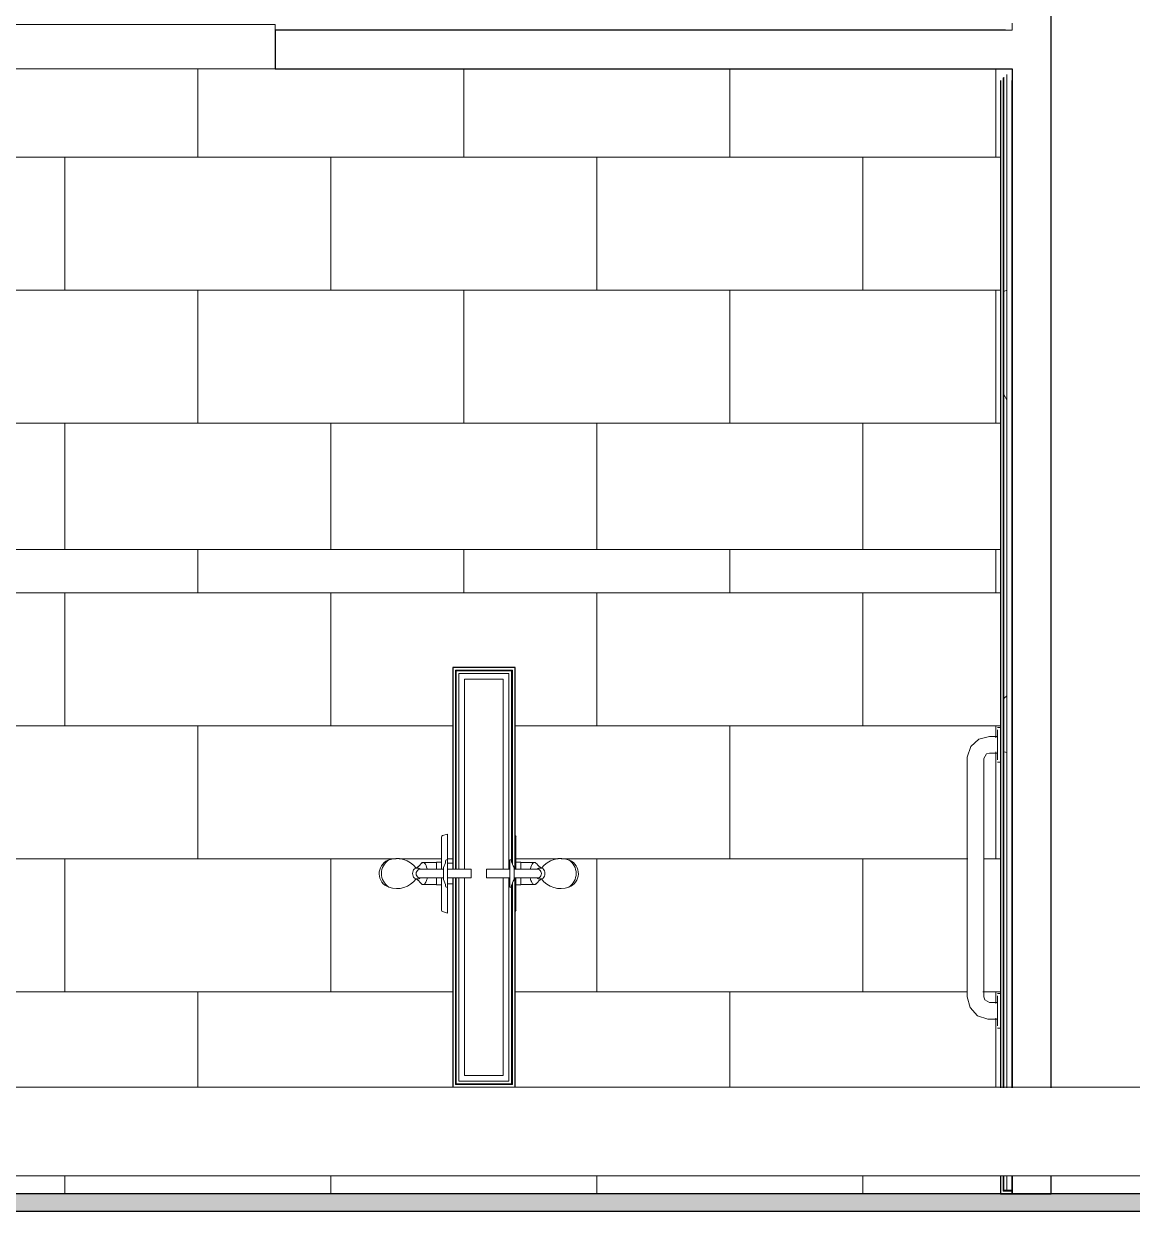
# Model space of a CAD drawing. Header units: inches. Extents: x 1 to 27263, y -26002 to 5769.
# Drawn here: x 25413 to 25513, y -22798.5 to -22691.4 of the extents above; entities that cross this region are included whole.
import ezdxf

# ---------------------------------------------------------------- set-up
doc = ezdxf.new("R2010")
doc.units = ezdxf.units.IN
doc.header["$MEASUREMENT"] = 0
for name, color, linetype, lineweight in [('A-FLOR', 192, 'Continuous', 9), ('A-FLOR-PATT', 8, 'Continuous', 9), ('A-GENM', 13, 'Continuous', 9), ('A-WALL', 113, 'Continuous', 9), ('A-WALL-PATT', 111, 'Continuous', 25), ('I-WALL', 2, 'Continuous', 9), ('P-SANR-FIXT', 6, 'Continuous', 9), ('Q-SPCQ', 91, 'Continuous', 9), ('S-BEAM', 12, 'Continuous', 9)]:
    doc.layers.add(name, color=color, linetype=linetype, lineweight=lineweight)
pattern_1 = [(296.565, (38.4, 23.04), (0.00014, 153.59998), [17.173, -326.287]), (33.69, (46.08, 7.68), (0.0002, 153.6001), [27.691, -526.122]), (33.69, (199.68, 7.68), (0.0002, 153.6001), [27.691, -526.122]), (33.69, (353.28, 7.68), (0.0002, 153.6001), [27.691, -526.122]), (116.565, (69.12, 23.04), (0.00014, 153.59998), [17.173, -326.287]), (213.69, (61.44, 38.4), (0.0002, 153.6001), [27.691, -526.122]), (213.69, (215.04, 38.4), (0.0002, 153.6001), [27.691, -526.122]), (213.69, (368.64, 38.4), (0.0002, 153.6001), [27.691, -526.122]), (26.565, (99.84, 23.04), (0.00014, 153.6), [34.346, -309.114]), (26.565, (253.44, 23.04), (0.00014, 153.6), [34.346, -309.114]), (270, (130.56, 38.4), (153.6, 9e-15), [15.36, -138.24]), (225, (130.56, 23.04), (-1e-14, 153.60056), [21.722, -195.501]), (135, (115.2, 7.68), (1e-14, 153.60056), [21.722, -195.501]), (288.435, (69.12, 69.12), (0.00018, 153.600364), [24.286, -461.44]), (18.435, (76.8, 46.08), (0.0002, 153.60036), [24.286, -461.44]), (18.435, (230.4, 46.08), (0.0002, 153.60036), [24.286, -461.44]), (18.435, (384, 46.08), (0.0002, 153.60036), [24.286, -461.44]), (135, (99.84, 53.76), (1e-14, 153.60056), [21.722, -195.501]), (180, (84.48, 69.12), (-2e-14, -153.6), [15.36, -138.24]), (251.565, (30.72, 107.52), (-0.00018, 153.600364), [24.286, -461.44]), (315, (23.04, 84.48), (-1e-14, 153.60056), [21.722, -195.501]), (71.565, (38.4, 69.12), (-0.00018, 153.600364), [24.286, -461.44]), (135, (46.08, 92.16), (1e-14, 153.60056), [21.722, -195.501]), (225, (92.16, 107.52), (-1e-14, 153.60056), [21.722, -195.501]), (123.69, (76.8, 92.16), (0.00018, 153.6001), [27.691, -526.122]), (123.69, (230.4, 92.16), (0.00018, 153.6001), [27.691, -526.122]), (26.565, (61.44, 115.2), (0.00014, 153.6), [17.173, -326.287]), (26.565, (215.04, 115.2), (0.00014, 153.6), [17.173, -326.287]), (315, (76.8, 122.88), (-1e-14, 153.60056), [21.722, -195.501]), (213.69, (145.92, 145.92), (0.0002, 153.6001), [27.691, -526.122]), (213.69, (299.52, 145.92), (0.0002, 153.6001), [27.691, -526.122]), (213.69, (453.12, 145.92), (0.0002, 153.6001), [27.691, -526.122]), (296.565, (122.88, 130.56), (0.00014, 153.59998), [17.173, -326.287]), (45, (130.56, 115.2), (1e-14, 153.60056), [21.722, -195.501]), (90, (145.92, 130.56), (-153.6, 9e-15), [15.36, -138.24]), (213.69, (76.8, 153.6), (0.0002, 153.6001), [27.691, -526.122]), (213.69, (230.4, 153.6), (0.0002, 153.6001), [27.691, -526.122]), (213.69, (384, 153.6), (0.0002, 153.6001), [27.691, -526.122]), (315, (53.76, 138.24), (-1e-14, 153.60056), [10.861, -206.362]), (26.565, (61.44, 130.56), (0.00014, 153.6), [17.173, -326.287]), (26.565, (215.04, 130.56), (0.00014, 153.6), [17.173, -326.287]), (90, (76.8, 138.24), (-153.6, 9e-15), [15.36, -138.24]), (333.435, (15.36, 145.92), (-0.00014, 153.6), [17.173, -326.287]), (333.435, (168.96, 145.92), (-0.00014, 153.6), [17.173, -326.287]), (243.435, (30.72, 138.24), (-0.00014, 153.59998), [17.173, -326.287]), (161.565, (23.04, 122.88), (-0.0002, 153.60036), [24.286, -461.44]), (161.565, (176.64, 122.88), (-0.0002, 153.60036), [24.286, -461.44]), (161.565, (330.24, 122.88), (-0.0002, 153.60036), [24.286, -461.44]), (45, (0, 130.56), (1e-14, 153.60056), [21.722, -195.501]), (26.565, (7.68, 0), (0.00014, 153.6), [17.173, -326.287]), (26.565, (161.28, 0), (0.00014, 153.6), [17.173, -326.287]), (116.565, (23.04, 7.68), (0.00014, 153.59998), [17.173, -326.287]), (206.565, (15.36, 23.04), (0.00014, 153.6), [17.173, -326.287]), (206.565, (168.96, 23.04), (0.00014, 153.6), [17.173, -326.287]), (296.565, (0, 15.36), (0.00014, 153.59998), [17.173, -326.287]), (14.036, (115.2, 69.12), (0.0002, 153.6), [31.665, -601.644]), (14.036, (268.8, 69.12), (0.0002, 153.6), [31.665, -601.644]), (14.036, (422.4, 69.12), (0.0002, 153.6), [31.665, -601.644]), (14.036, (576, 69.12), (0.0002, 153.6), [31.665, -601.644]), (135, (145.92, 76.8), (1e-14, 153.60056), [21.722, -195.501]), (198.435, (130.56, 92.16), (0.0002, 153.60036), [24.286, -461.44]), (198.435, (284.16, 92.16), (0.0002, 153.60036), [24.286, -461.44]), (198.435, (437.76, 92.16), (0.0002, 153.60036), [24.286, -461.44]), (296.565, (107.52, 84.48), (0.00014, 153.59998), [17.173, -326.287]), (333.435, (7.68, 46.08), (-0.00014, 153.6), [17.173, -326.287]), (333.435, (161.28, 46.08), (-0.00014, 153.6), [17.173, -326.287]), (45, (23.04, 38.4), (1e-14, 153.60056), [10.861, -206.362]), (116.565, (30.72, 46.08), (0.00014, 153.59998), [17.173, -326.287]), (225, (23.04, 61.44), (-1e-14, 153.60056), [21.722, -195.501])]

# ---------------------------------------------------------------- blocks, each defined once
blk = doc.blocks.new('817_Grab_Bars - 8170-001240-25748-Site Plan - Phase 1')
at = {"layer": 'Q-SPCQ', "color": 7}
for p, q in [((25395.89, -22754.8), (25395.61, -22754.8)), ((25395.61, -22756.36), (25395.61, -22755.01)), ((25395.61, -22755.61), (25394.89, -22755.61)), ((25395.61, -22757.71), (25395.61, -22756.36)), ((25392.89, -22757.61), (25392.89, -22779.11)), ((25394.39, -22779.11), (25394.39, -22757.61)), ((25394.89, -22757.11), (25395.61, -22757.11)), ((25395.61, -22757.92), (25395.89, -22757.92)), ((25395.89, -22778.8), (25395.61, -22778.8)), ((25395.61, -22780.36), (25395.61, -22779.01)), ((25395.61, -22779.61), (25394.89, -22779.61)), ((25394.89, -22781.11), (25395.61, -22781.11)), ((25395.61, -22781.71), (25395.61, -22780.36)), ((25395.61, -22781.92), (25395.89, -22781.92))]:
    blk.add_line(p, q, dxfattribs=at)
at = {"layer": 'Q-SPCQ', "color": 7, "flags": 128}
for points in [[(25394.89, -22755.61), (25393.93, -22755.86), (25393.2, -22756.53), (25392.89, -22757.48), (25392.89, -22757.61)], [(25394.39, -22757.61), (25394.62, -22757.19), (25394.89, -22757.11)], [(25392.89, -22779.11), (25393.14, -22780.07), (25393.81, -22780.8), (25394.76, -22781.1), (25394.89, -22781.11)], [(25394.89, -22779.61), (25394.47, -22779.38), (25394.39, -22779.11)]]:
    blk.add_lwpolyline(points, dxfattribs=at)
blk = doc.blocks.new('Shower Tile Threshold - Shower Tile Threshold-209406-Site Plan - Phase 1')
at = {"layer": 'A-GENM', "color": 7}
for p, q in [((-36, -5.8), (-36, -5.5)), ((-36, -6), (-36, -5.8)), ((-36, -6), (12, -6)), ((12, -5.5), (12, -5.8)), ((12, -5.8), (12, -6))]:
    blk.add_line(p, q, dxfattribs=at)
blk = doc.blocks.new('Shower-Unit-Zurn-Z7301-SS-MT-DV2P-HW - Z7301-SS-MT-DV2P-HW-V59-Site Plan - Phase 1')
at = {"layer": 'P-SANR-FIXT', "color": 7}
for p, q in [((0.4, 2.13), (-0.4, 2.13)), ((-0.4, 2.13), (-0.4, 0)), ((0.4, 0), (0.4, 2.13)), ((-0.4, 0), (-1.24, 0)), ((-1.24, 0), (-1.24, -0.1)), ((-0.4, 0), (0.4, 0)), ((1.24, 0), (0.4, 0)), ((1.24, -0.1), (1.24, 0)), ((-3.31, -0.54), (-1.03, -0.54)), ((-1.03, -0.54), (-0.4, -0.54)), ((-1.03, -0.54), (-1.03, -0.99)), ((-1.03, -0.99), (-1, -0.99)), ((-1, -0.99), (-0.4, -0.99)), ((-1, -0.99), (-1, -2.23)), ((-0.55, -0.38), (-0.4, -0.38)), ((-0.4, -0.38), (-0.4, -2.46)), ((-0.4, -0.38), (0.4, -0.38)), ((0.4, -2.46), (0.4, -0.38)), ((0.4, -0.38), (0.55, -0.38)), ((0.4, -0.54), (1.03, -0.54)), ((0.4, -0.99), (1, -0.99)), ((1, -2.23), (1, -0.99)), ((1, -0.99), (1.03, -0.99)), ((1.03, -0.99), (1.03, -0.54)), ((1.03, -0.54), (3.31, -0.54)), ((-0.48, -2.64), (-0.48, -2.84)), ((0.48, -2.84), (0.48, -2.64))]:
    blk.add_line(p, q, dxfattribs=at)
for centre, radius, start, end in [((-3.31, -0.42), 0.125, 210.8, 270), ((-1.14, -0.1), 0.0945, 180, 270), ((-1.14, -1.21), 1.02, 54.522, 90), ((1.14, -1.21), 1.02, 90, 125.478), ((1.14, -0.1), 0.0945, 270, 0), ((3.31, -0.42), 0.125, 270, 329.2), ((0.79, -4.57), 2.15, 126.1534, 200.0175), ((-0.63, -2.12), 0.388, 197.5027, 230.4973), ((-2.26, -4.09), 2.18, 35.18, 50.4973), ((2.26, -4.09), 2.18, 129.5027, 144.8141), ((-0.79, -4.57), 2.15, 337.8261, 53.8466), ((0.63, -2.12), 0.388, 309.5027, 342.4973), ((0, -4.86), 1.31, 200.0175, 336.4181), ((0, -4.51), 1.46, 212.9208, 327.0792)]:
    blk.add_arc(centre, radius, start, end, dxfattribs=at)
for centre, major_axis, ratio, start_param, end_param in [((-0.11, -2.15), (-1.11, 0.08), 0.351489, 2.831356, 4.247568), ((0, -2.84), (-0.476, 0), 0.662364, 0, 3.141593), ((0, -2.46), (-0.4, 0), 0.941821, 0, 3.141593)]:
    blk.add_ellipse(centre, major_axis=major_axis, ratio=ratio, start_param=start_param, end_param=end_param, dxfattribs=at)
blk.add_open_spline([(-0.42, -1.83), (-0.46, -1.84), (-0.57, -1.87), (-0.78, -1.95), (-0.96, -2.08), (-1.02, -2.22), (-0.98, -2.3), (-0.94, -2.34)], degree=3, knots=[0.0572746, 0.0572746, 0.0572746, 0.0572746, 0.1428571, 0.2857143, 0.5714286, 0.7857143, 1, 1, 1, 1], dxfattribs=at)
for points in [[(-0.4, -2.46), (-0.42, -2.48), (-0.44, -2.52), (-0.47, -2.58), (-0.48, -2.62), (-0.48, -2.64)], [(0.48, -2.64), (0.48, -2.62), (0.47, -2.58), (0.44, -2.52), (0.42, -2.48), (0.4, -2.46)]]:
    blk.add_open_spline(points, degree=3, dxfattribs=at)
blk = doc.blocks.new('Shower-Unit-Zurn-Z7301-SS-MT-DV2P-HW - Z7301-SS-MT-DV2P-HW-V60-Site Plan - Phase 1')
at = {"layer": 'P-SANR-FIXT', "color": 7}
for p, q in [((-1, 0.99), (-1, 2.23)), ((-0.48, 2.64), (-0.48, 2.84)), ((-0.4, 0.38), (-0.4, 2.46)), ((0.4, 2.46), (0.4, 0.38)), ((0.48, 2.84), (0.48, 2.64)), ((1, 2.23), (1, 0.99)), ((-3.56, 0), (-3.43, 0.45)), ((-1.24, 0), (-3.56, 0)), ((-3.31, 0.54), (-1.03, 0.54)), ((-1.24, 0), (-1.24, 0.1)), ((-1.03, 0.99), (-1, 0.99)), ((-1.03, 0.54), (-1.03, 0.99)), ((-1.03, 0.54), (-0.4, 0.54)), ((-1, 0.99), (-0.4, 0.99)), ((-0.94, -0.47), (-0.94, 0)), ((-0.55, 0.38), (-0.4, 0.38)), ((-0.4, 0.38), (0.4, 0.38)), ((0.4, 0.99), (1, 0.99)), ((0.4, 0.54), (1.03, 0.54)), ((0.4, 0.38), (0.55, 0.38)), ((0.93, 0), (0.93, -0.47)), ((1, 0.99), (1.03, 0.99)), ((1.03, 0.99), (1.03, 0.54)), ((1.03, 0.54), (3.31, 0.54)), ((1.24, 0.1), (1.24, 0)), ((3.56, 0), (1.24, 0)), ((3.43, 0.45), (3.56, 0)), ((-0.4, 0), (-1.24, 0)), ((-0.4, -2.13), (-0.4, 0)), ((-0.4, 0), (0.4, 0)), ((0.4, 0), (0.4, -2.13)), ((1.24, 0), (0.4, 0)), ((0.4, -2.13), (-0.4, -2.13))]:
    blk.add_line(p, q, dxfattribs=at)
for centre, radius, start, end in [((0, 4.86), 1.31, 23.5819, 159.9825), ((0, 4.51), 1.46, 32.9208, 147.0792), ((-0.79, 4.57), 2.15, 306.1534, 22.1739), ((0.79, 4.57), 2.15, 159.9825, 233.8466), ((-0.63, 2.12), 0.388, 129.5027, 162.4973), ((-2.26, 4.09), 2.18, 309.5027, 324.82), ((2.26, 4.09), 2.18, 215.1859, 230.4973), ((0.63, 2.12), 0.388, 17.5027, 50.4973), ((-3.31, 0.42), 0.125, 90, 164), ((-1.14, 0.1), 0.0945, 90, 180), ((-1.14, 1.21), 1.02, 270, 305.478), ((1.14, 1.21), 1.02, 234.522, 270), ((1.14, 0.1), 0.0945, 0, 90), ((3.31, 0.42), 0.125, 16, 90)]:
    blk.add_arc(centre, radius, start, end, dxfattribs=at)
for centre, major_axis, ratio, start_param, end_param in [((0, 2.84), (0.476, 0), 0.662364, 0, 3.141593), ((0, 2.46), (0.4, 0), 0.941821, 0, 3.141593), ((-0.11, 2.15), (1.11, 0.08), 0.351489, 5.17721, 6.593422)]:
    blk.add_ellipse(centre, major_axis=major_axis, ratio=ratio, start_param=start_param, end_param=end_param, dxfattribs=at)
blk.add_open_spline([(-0.42, 1.83), (-0.46, 1.84), (-0.57, 1.87), (-0.78, 1.95), (-0.96, 2.08), (-1.02, 2.22), (-0.98, 2.3), (-0.94, 2.34)], degree=3, knots=[0.0572746, 0.0572746, 0.0572746, 0.0572746, 0.1428571, 0.2857143, 0.5714286, 0.7857143, 1, 1, 1, 1], dxfattribs=at)
for points in [[(-0.4, 2.46), (-0.42, 2.48), (-0.44, 2.52), (-0.47, 2.58), (-0.48, 2.62), (-0.48, 2.64)], [(0.48, 2.64), (0.48, 2.62), (0.47, 2.58), (0.44, 2.52), (0.42, 2.48), (0.4, 2.46)]]:
    blk.add_open_spline(points, degree=3, dxfattribs=at)
blk = doc.blocks.new('Locker Rooms and Restrooms_rvt-1-Site Plan - Phase 1')
at = {"layer": 'A-FLOR-PATT'}
h = blk.add_hatch(dxfattribs=at)
h.set_pattern_fill('FP_29', color=27, style=0, pattern_type=2)
h.set_pattern_definition([(180, (25404.64, -22727.43), (48, -23.999), [48, 0, 0, 0]), (270, (25380.64, -22715.43), (48, 3e-15), [11.999, -11.999]), (270, (25392.64, -22727.43), (48, 3e-15), [11.999, -11.999]), (270, (25368.64, -22727.43), (48, 3e-15), [11.999, -11.999]), (180, (25404.64, -22739.428), (48, -23.999), [48, 0, 0, 0]), (270, (25356.64, -22715.43), (48, 3e-15), [11.999, -11.999])])
h.paths.add_polyline_path([(25501.08, -22738.8), (25501.08, -22696.49), (25501.39, -22696.49), (25501.39, -22696.24), (25501.64, -22696.18), (25501.64, -22695.93), (25502.14, -22695.93), (25502.14, -22695.43), (25307.77, -22695.43), (25307.77, -22738.8), (25478.27, -22738.8)], flags=0)
h = blk.add_hatch(dxfattribs=at)
h.set_pattern_fill('FP_28', color=27, style=0, pattern_type=2)
h.set_pattern_definition([(0, (25404.64, -22754.728), (-48, 23.999), [48, 0, 0, 0]), (90, (25428.64, -22766.73), (-48, 3e-15), [11.999, -11.999]), (90, (25416.64, -22754.73), (-48, 3e-15), [11.999, -11.999]), (90, (25440.64, -22754.73), (-48, 3e-15), [11.999, -11.999]), (0, (25404.64, -22742.73), (-48, 23.999), [48, 0, 0, 0]), (90, (25452.64, -22766.73), (-48, 3e-15), [11.999, -11.999])])
h.paths.add_polyline_path([(25336.74, -22796.91), (25501.08, -22796.85), (25501.08, -22795.3), (25336.74, -22795.3), (25336.74, -22796.8)], flags=0)
h.paths.add_polyline_path([(25501.33, -22796.91), (25501.39, -22796.66), (25501.33, -22796.66), (25501.33, -22796.86)], flags=0)
h.paths.add_polyline_path([(25499.08, -22780.34), (25499.42, -22780.34), (25499.35, -22780.15), (25499.08, -22780.18)], flags=0)
h.paths.add_polyline_path([(25498.89, -22756.65), (25498.89, -22756.99), (25499.06, -22756.97), (25499.04, -22756.65), (25498.91, -22756.65)], flags=0)
h.paths.add_polyline_path([(25344.45, -22749.42), (25344.53, -22749.73), (25344.52, -22749.67)], flags=0)
h.paths.add_polyline_path([(25393.89, -22780.3), (25394.23, -22780.3), (25394.16, -22780.12), (25393.89, -22780.15)], flags=0)
h.paths.add_polyline_path([(25393.7, -22756.61), (25393.7, -22756.95), (25393.87, -22756.94), (25393.85, -22756.61), (25393.73, -22756.61)], flags=0)
h.paths.add_polyline_path([(25396.14, -22749.42), (25396.2, -22749.73), (25396.2, -22749.67)], flags=0)
h.paths.add_polyline_path([(25409.89, -22756.46), (25409.55, -22756.46), (25409.62, -22756.64), (25409.89, -22756.61)], flags=0)
h.paths.add_polyline_path([(25410.08, -22780.14), (25410.08, -22779.8), (25409.91, -22779.82), (25409.93, -22780.15), (25410.05, -22780.14)], flags=0)
h.paths.add_polyline_path([(25451.92, -22749.42), (25452, -22749.73), (25451.98, -22749.67)], flags=0)
h.paths.add_polyline_path([(25478.27, -22787.3), (25501.08, -22787.3), (25501.08, -22781.75), (25500.8, -22781.75), (25500.8, -22781.05), (25500.08, -22781.05), (25500.08, -22780.77), (25499.48, -22780.81), (25499.31, -22780.68), (25499.01, -22780.27), (25498.61, -22779.86), (25498.45, -22779.96), (25498.3, -22779.83), (25498.36, -22779.49), (25498.18, -22779.15), (25498.08, -22779.15), (25498.18, -22757.65), (25498.45, -22757.65), (25498.38, -22757.22), (25498.54, -22756.88), (25498.91, -22756.62), (25499.36, -22756.17), (25499.22, -22756.06), (25499.48, -22755.89), (25499.74, -22755.93), (25500.8, -22755.75), (25500.8, -22755.04), (25501.08, -22755.04), (25501.08, -22738.8), (25307.77, -22738.8), (25307.77, -22767.09), (25308.2, -22766.99), (25308.2, -22764.46), (25308.74, -22764.71), (25308.83, -22760.4), (25308.58, -22760.4), (25308.58, -22760.77), (25308.2, -22760.77), (25308.2, -22759.27), (25308.58, -22759.27), (25308.58, -22759.65), (25309.7, -22759.59), (25309.7, -22759.29), (25309.57, -22758.52), (25309.7, -22758.52), (25309.79, -22755.37), (25310.95, -22755.37), (25310.95, -22759.75), (25311.39, -22759.77), (25311.44, -22759.74), (25311.44, -22759.65), (25311.71, -22759.58), (25311.82, -22759.53), (25313.05, -22759.41), (25314.96, -22759.54), (25315.79, -22759.16), (25316.25, -22759.09), (25316.96, -22758.7), (25317.73, -22758.64), (25318.52, -22759.08), (25318.77, -22759.69), (25318.77, -22760.35), (25318.52, -22760.97), (25318.4, -22761.11), (25317.73, -22761.4), (25316.96, -22761.34), (25314.41, -22760.39), (25313.05, -22760.63), (25311.82, -22760.52), (25311.39, -22760.39), (25310.95, -22760.39), (25311.04, -22767.55), (25311.89, -22766.77), (25313.59, -22766.82), (25314.08, -22767.2), (25314.34, -22767.75), (25314.21, -22768.66), (25313.79, -22769.11), (25313.13, -22769.34), (25312.66, -22769.36), (25311.7, -22769.21), (25311.7, -22769.07), (25311.15, -22768.62), (25310.95, -22768.56), (25310.87, -22781.62), (25309.7, -22781.62), (25309.7, -22769.02), (25309.53, -22769.02), (25309.33, -22769.19), (25309.33, -22772.52), (25308.58, -22772.52), (25308.58, -22772.77), (25308.2, -22772.77), (25308.2, -22768.96), (25307.77, -22769.05), (25307.77, -22786.55), (25336.74, -22786.55), (25336.74, -22787.3), (25344.2, -22787.3), (25344.2, -22780.03), (25344.03, -22780.03), (25344.03, -22779.04), (25342.79, -22779.04), (25342.79, -22785.12), (25342.54, -22785.37), (25327.5, -22785.37), (25327.5, -22785.49), (25324.9, -22785.49), (25324.9, -22785.37), (25322.69, -22785.34), (25322.09, -22784.87), (25321.95, -22784.37), (25321.9, -22783.99), (25312.08, -22783.91), (25312.08, -22782.74), (25321.95, -22782.74), (25321.95, -22773.01), (25322.24, -22772.31), (25322.69, -22772.05), (25322.95, -22772.01), (25328.1, -22771.93), (25328.38, -22771.58), (25328.4, -22771.42), (25328.43, -22753.11), (25328.69, -22752.66), (25329.39, -22752.37), (25342.54, -22752.37), (25342.79, -22752.62), (25342.79, -22758.58), (25344.03, -22758.58), (25344.03, -22757.59), (25344.2, -22757.59), (25344.2, -22749.42), (25349.83, -22749.42), (25349.83, -22764.46), (25350.37, -22764.71), (25350.37, -22766.99), (25352.29, -22767.2), (25352.66, -22767.55), (25353.37, -22766.92), (25354.28, -22766.67), (25355.21, -22766.82), (25355.7, -22767.2), (25355.97, -22767.75), (25355.83, -22768.66), (25355.41, -22769.11), (25354.76, -22769.34), (25354.28, -22769.36), (25353.81, -22769.28), (25353.14, -22768.96), (25352.78, -22768.62), (25352.65, -22768.5), (25352.06, -22769.02), (25350.37, -22769.05), (25350.37, -22771.34), (25349.83, -22771.58), (25349.83, -22787.3), (25395.89, -22787.3), (25395.89, -22781.71), (25395.61, -22781.71), (25395.61, -22781.01), (25394.89, -22781.01), (25394.89, -22780.73), (25394.29, -22780.77), (25394.13, -22780.65), (25393.82, -22780.23), (25393.42, -22779.82), (25393.26, -22779.93), (25393.11, -22779.79), (25393.17, -22779.45), (25392.99, -22779.11), (25392.89, -22779.11), (25392.99, -22757.61), (25393.27, -22757.61), (25393.2, -22757.18), (25393.35, -22756.84), (25393.73, -22756.58), (25394.17, -22756.14), (25394.03, -22756.03), (25394.29, -22755.86), (25394.55, -22755.89), (25395.61, -22755.71), (25395.61, -22755.01), (25395.89, -22755.01), (25395.89, -22749.42), (25400.45, -22749.42), (25400.45, -22779.05), (25403.33, -22779.05), (25403.33, -22749.42), (25407.89, -22749.42), (25407.89, -22755.04), (25408.17, -22755.04), (25408.17, -22755.75), (25408.89, -22755.75), (25408.89, -22756.02), (25409.49, -22755.98), (25409.66, -22756.11), (25409.96, -22756.52), (25410.36, -22756.93), (25410.52, -22756.82), (25410.67, -22756.96), (25410.61, -22757.31), (25410.79, -22757.65), (25410.89, -22757.65), (25410.79, -22779.15), (25410.52, -22779.15), (25410.58, -22779.58), (25410.43, -22779.91), (25410.05, -22780.17), (25409.61, -22780.62), (25409.75, -22780.73), (25409.49, -22780.9), (25409.23, -22780.87), (25408.17, -22781.05), (25408.17, -22781.75), (25407.89, -22781.75), (25407.89, -22787.3), (25451.67, -22787.3), (25451.67, -22768.96), (25451.2, -22769.05), (25451.2, -22771.58), (25450.66, -22771.34), (25450.66, -22769.05), (25448.74, -22768.84), (25448.37, -22768.5), (25447.66, -22769.1), (25447.22, -22769.28), (25446.75, -22769.36), (25446.27, -22769.34), (25445.55, -22769.05), (25445.2, -22768.66), (25445.08, -22768.37), (25445.16, -22767.46), (25445.62, -22766.94), (25445.89, -22766.8), (25446.75, -22766.67), (25447.66, -22766.92), (25448.52, -22767.42), (25448.97, -22767.03), (25450.66, -22766.99), (25450.66, -22764.71), (25451.2, -22764.46), (25451.2, -22767.09), (25451.67, -22767.09), (25451.67, -22749.42), (25457.3, -22749.42), (25457.37, -22766.99), (25459.29, -22767.2), (25459.66, -22767.55), (25460.37, -22766.92), (25461.28, -22766.67), (25462.21, -22766.82), (25462.7, -22767.2), (25462.97, -22767.75), (25462.83, -22768.66), (25462.41, -22769.11), (25461.76, -22769.34), (25461.28, -22769.36), (25460.81, -22769.28), (25460.24, -22769.02), (25459.78, -22768.62), (25459.65, -22768.5), (25459.06, -22769.02), (25457.37, -22769.05), (25457.3, -22787.3)], flags=0)
h.paths.add_polyline_path([(25344.45, -22787.3), (25344.52, -22787.05), (25344.45, -22787.07)], flags=0)
h.paths.add_polyline_path([(25407.64, -22787.3), (25407.58, -22786.99), (25407.58, -22787.05)], flags=0)
h.paths.add_polyline_path([(25457.05, -22787.3), (25456.98, -22786.99), (25456.98, -22787.05)], flags=0)
h.paths.add_polyline_path([(25396.14, -22787.3), (25396.2, -22787.05), (25396.14, -22787.07)], flags=0)
h.paths.add_polyline_path([(25451.92, -22787.3), (25451.98, -22787.05), (25451.92, -22787.07)], flags=0)
h.paths.add_polyline_path([(25349.58, -22787.3), (25349.52, -22786.99), (25349.52, -22787.05)], flags=0)
h.paths.add_polyline_path([(25403.33, -22786.87), (25403.33, -22779.49), (25402.73, -22779.49), (25402.24, -22779.69), (25402.03, -22780.18), (25402.14, -22786.42), (25402.24, -22786.67), (25402.73, -22786.87)], flags=0)
h.paths.add_polyline_path([(25401.05, -22786.87), (25401.54, -22786.67), (25401.75, -22786.18), (25401.64, -22779.93), (25401.54, -22779.69), (25401.05, -22779.49), (25400.45, -22779.54), (25400.45, -22786.87)], flags=0)
h.paths.add_polyline_path([(25311.04, -22785.49), (25309.9, -22785.49), (25309.9, -22785.24), (25310.6, -22785.24), (25310.66, -22784.24), (25311.81, -22784.24), (25311.81, -22785.24), (25312.5, -22785.24), (25312.5, -22785.49), (25311.07, -22785.49)], flags=0)
h.paths.add_polyline_path([(25311.29, -22783.81), (25311.17, -22783.61), (25311.41, -22783.35), (25311.59, -22783.37), (25311.58, -22783.49), (25311.34, -22783.72), (25311.3, -22783.81)], flags=0)
h.paths.add_polyline_path([(25308.45, -22783.79), (25308.2, -22783.68), (25308.2, -22781.19), (25308.45, -22781.19), (25308.45, -22781.89), (25309.45, -22781.95), (25309.45, -22783.09), (25308.45, -22783.2), (25308.45, -22783.78)], flags=0)
h.paths.add_polyline_path([(25310, -22782.57), (25309.97, -22782.35), (25310.2, -22782.12), (25310.33, -22782.1), (25310.41, -22782.16), (25310.08, -22782.52), (25310.02, -22782.56)], flags=0)
h.paths.add_polyline_path([(25499.76, -22780.31), (25500.08, -22780.1), (25500.08, -22779.75), (25500.8, -22779.75), (25500.8, -22779.04), (25501.08, -22779.04), (25501.08, -22757.75), (25500.8, -22757.65), (25500.8, -22757.05), (25500.08, -22757.05), (25500.08, -22756.59), (25499.72, -22756.59), (25499.55, -22756.75), (25499.23, -22757.01), (25499.02, -22757.29), (25498.91, -22757.33), (25499.13, -22757.65), (25499.58, -22757.75), (25499.48, -22779.15), (25499.02, -22779.15), (25499.02, -22779.51), (25499.13, -22779.54), (25499.44, -22779.99), (25499.72, -22780.2), (25499.75, -22780.29)], flags=0)
h.paths.add_polyline_path([(25409.21, -22780.31), (25409.42, -22780.04), (25409.74, -22779.78), (25409.95, -22779.51), (25410.05, -22779.47), (25409.84, -22779.15), (25409.39, -22779.04), (25409.49, -22757.65), (25409.95, -22757.65), (25409.95, -22757.29), (25409.84, -22757.25), (25409.52, -22756.8), (25409.25, -22756.59), (25409.21, -22756.48), (25408.89, -22756.69), (25408.89, -22757.05), (25408.17, -22757.05), (25408.17, -22757.75), (25407.89, -22757.75), (25407.89, -22779.04), (25408.17, -22779.15), (25408.17, -22779.75), (25408.89, -22779.75), (25408.89, -22780.2), (25409.19, -22780.3)], flags=0)
h.paths.add_polyline_path([(25394.57, -22780.27), (25394.89, -22780.06), (25394.89, -22779.71), (25395.61, -22779.71), (25395.61, -22779.01), (25395.89, -22779.01), (25395.89, -22757.71), (25395.61, -22757.61), (25395.61, -22757.01), (25394.89, -22757.01), (25394.89, -22756.55), (25394.53, -22756.55), (25394.36, -22756.71), (25394.04, -22756.98), (25393.83, -22757.25), (25393.73, -22757.29), (25393.94, -22757.61), (25394.39, -22757.71), (25394.29, -22779.11), (25393.83, -22779.11), (25393.83, -22779.47), (25393.94, -22779.51), (25394.26, -22779.96), (25394.53, -22780.17), (25394.56, -22780.25)], flags=0)
h.paths.add_polyline_path([(25344.03, -22778.04), (25344.03, -22777.04), (25344.2, -22777.04), (25344.11, -22760.57), (25344.02, -22760.57), (25344.02, -22759.58), (25342.79, -22759.58), (25342.79, -22764.56), (25343.6, -22765.23), (25344.05, -22766.18), (25344.2, -22767.58), (25344.11, -22771.06), (25343.87, -22772.08), (25343.23, -22772.91), (25342.79, -22773.2), (25342.79, -22778.04)], flags=0)
h.paths.add_polyline_path([(25308.83, -22771.52), (25308.74, -22771.34), (25308.58, -22771.52), (25308.74, -22771.52)], flags=0)
h.paths.add_polyline_path([(25309.53, -22767.03), (25309.7, -22767.03), (25309.7, -22760.4), (25309.33, -22760.51), (25309.33, -22766.85)], flags=0)
h.paths.add_polyline_path([(25310.13, -22753.49), (25310.07, -22753.73), (25309.98, -22753.63), (25310.12, -22753.5)], flags=0)
h.paths.add_polyline_path([(25309.97, -22753.49), (25309.61, -22753.31), (25309.7, -22753.49), (25309.89, -22753.49)], flags=0)
h.paths.add_polyline_path([(25308.2, -22755.79), (25308.2, -22752.14), (25308.48, -22752.14), (25308.48, -22752.84), (25309.2, -22752.94), (25309.2, -22753.12), (25309.67, -22752.96), (25309.85, -22752.95), (25310.19, -22753.09), (25310.19, -22753.22), (25310.13, -22753.36), (25310.12, -22753.49), (25309.97, -22753.49), (25309.79, -22753.72), (25309.45, -22753.77), (25309.45, -22753.89), (25309.45, -22755.09), (25308.45, -22755.09), (25308.45, -22755.79)], flags=0)
h.paths.add_polyline_path([(25310.24, -22754.94), (25309.97, -22754.63), (25309.89, -22754.56), (25310.08, -22754.46), (25310.34, -22754.7), (25310.33, -22754.88)], flags=0)
h.paths.add_polyline_path([(25309.56, -22754.05), (25309.79, -22753.92), (25309.79, -22754.03), (25309.58, -22754.05)], flags=0)
h.paths.add_polyline_path([(25310.49, -22753.49), (25310.41, -22753.4), (25310.51, -22753.32), (25310.58, -22753.49)], flags=0)
h.paths.add_polyline_path([(25309.53, -22753.07), (25309.45, -22752.95), (25309.55, -22753.04)], flags=0)
h.paths.add_polyline_path([(25456.97, -22749.73), (25457.05, -22749.65), (25456.98, -22749.67), (25456.73, -22749.73)], flags=0)
h.paths.add_polyline_path([(25407.33, -22749.73), (25407.64, -22749.65), (25407.58, -22749.67)], flags=0)
h.paths.add_polyline_path([(25349.27, -22749.73), (25349.58, -22749.65), (25349.52, -22749.67)], flags=0)
at = {"layer": 'A-WALL-PATT', "lineweight": 9}
h = blk.add_hatch(dxfattribs=at)
h.set_pattern_fill('FP_27', style=0, pattern_type=2)
h.set_pattern_definition(pattern_1)
h.paths.add_polyline_path([(25501.39, -22796.59), (25501.64, -22796.59), (25501.64, -22795.3), (25501.39, -22795.3)], flags=0)
h.paths.add_polyline_path([(25501.64, -22787.3), (25501.64, -22696.18), (25501.39, -22696.24), (25501.41, -22787.3)], flags=0)
h = blk.add_hatch(dxfattribs=at)
h.set_pattern_fill('FP_27', style=0, pattern_type=2)
h.set_pattern_definition(pattern_1)
h.paths.add_polyline_path([(25501.33, -22796.66), (25501.39, -22796.59), (25501.33, -22795.3)], flags=0)
h.paths.add_polyline_path([(25501.33, -22787.3), (25501.39, -22787.3), (25501.33, -22775.85)], flags=0)
at = {"layer": 'A-FLOR', "color": 7}
for p, q in [((25435.64, -22695.43), (25387.64, -22695.43)), ((25501.08, -22738.8), (25307.77, -22738.8)), ((25307.77, -22738.8), (25501.08, -22738.8))]:
    blk.add_line(p, q, dxfattribs=at)
at = {"layer": 'A-FLOR', "color": 143}
blk.add_line((25336.81, -22796.91), (25501.08, -22796.91), dxfattribs=at)
at = {"layer": 'A-FLOR', "color": 133}
blk.add_line((25501.08, -22796.91), (25502.14, -22796.91), dxfattribs=at)
at = {"layer": 'A-WALL', "color": 7}
for p, q in [((25502.14, -22691.93), (25501.52, -22691.93)), ((25502.14, -22691.3), (25502.14, -22691.93)), ((25501.33, -22696.24), (25501.33, -22696.49)), ((25501.33, -22787.35), (25501.33, -22696.49)), ((25501.39, -22696.18), (25501.39, -22696.24)), ((25501.39, -22696.24), (25501.39, -22696.49)), ((25501.39, -22787.35), (25501.39, -22696.49)), ((25501.64, -22695.93), (25501.64, -22696.18)), ((25501.64, -22696.18), (25501.64, -22696.49)), ((25501.64, -22787.35), (25501.64, -22696.49)), ((25451.98, -22749.67), (25451.92, -22749.67)), ((25451.92, -22749.67), (25451.92, -22767.62)), ((25456.98, -22749.67), (25451.98, -22749.67)), ((25452.23, -22749.73), (25451.98, -22749.73)), ((25451.98, -22749.73), (25451.98, -22767.62)), ((25456.73, -22749.73), (25452.23, -22749.73)), ((25452.73, -22749.98), (25452.23, -22749.98)), ((25452.23, -22749.98), (25452.23, -22767.62)), ((25456.23, -22749.98), (25452.73, -22749.98)), ((25456.73, -22749.98), (25456.23, -22749.98)), ((25456.98, -22749.73), (25456.73, -22749.73)), ((25456.73, -22749.98), (25456.73, -22767.62)), ((25457.05, -22749.67), (25456.98, -22749.67)), ((25456.98, -22749.73), (25456.98, -22767.01)), ((25457.05, -22749.67), (25457.05, -22767.11)), ((25456.23, -22750.48), (25452.73, -22750.48)), ((25452.73, -22750.48), (25452.73, -22767.62)), ((25456.23, -22750.48), (25456.23, -22767.62)), ((25451.92, -22768.42), (25451.92, -22787.05)), ((25451.98, -22768.42), (25451.98, -22786.99)), ((25452.23, -22768.42), (25452.23, -22786.74)), ((25452.73, -22768.42), (25452.73, -22786.24)), ((25456.23, -22768.42), (25456.23, -22786.24)), ((25456.73, -22768.42), (25456.73, -22786.74)), ((25456.98, -22769.04), (25456.98, -22786.99)), ((25457.05, -22768.93), (25457.05, -22787.05)), ((25452.73, -22786.24), (25456.23, -22786.24)), ((25451.92, -22787.05), (25451.98, -22787.05)), ((25451.98, -22786.99), (25452.23, -22786.99)), ((25451.98, -22787.05), (25456.98, -22787.05)), ((25452.23, -22786.74), (25452.73, -22786.74)), ((25452.23, -22786.99), (25456.73, -22786.99)), ((25452.73, -22786.74), (25456.23, -22786.74)), ((25456.23, -22786.74), (25456.73, -22786.74)), ((25456.73, -22786.99), (25456.98, -22786.99)), ((25456.98, -22787.05), (25457.05, -22787.05)), ((25501.33, -22796.66), (25501.33, -22795.28)), ((25501.39, -22796.59), (25501.39, -22795.28)), ((25501.64, -22796.59), (25501.64, -22795.28)), ((25501.33, -22796.66), (25501.39, -22796.66)), ((25501.39, -22796.59), (25502.14, -22796.59)), ((25501.39, -22796.66), (25502.14, -22796.66))]:
    blk.add_line(p, q, dxfattribs=at)
at = {"layer": 'I-WALL', "color": 250, "lineweight": 25}
for p, q in [((25505.64, -22695.43), (25505.64, -22435.18)), ((25501.52, -22691.93), (25435.64, -22691.93)), ((25435.64, -22691.93), (25435.64, -22695.43)), ((25435.64, -22695.43), (25501.52, -22695.43)), ((25501.52, -22695.43), (25502.14, -22695.43)), ((25502.14, -22695.43), (25502.14, -22787.35)), ((25505.64, -22787.35), (25505.64, -22695.43)), ((25501.08, -22696.49), (25501.08, -22787.35)), ((25502.14, -22787.35), (25502.14, -22696.49)), ((25451.92, -22749.42), (25451.67, -22749.42)), ((25451.67, -22749.42), (25451.67, -22767.62)), ((25457.05, -22749.42), (25451.92, -22749.42)), ((25457.3, -22749.42), (25457.05, -22749.42)), ((25457.3, -22767.62), (25457.3, -22749.42)), ((25451.67, -22768.42), (25451.67, -22787.3)), ((25457.3, -22787.3), (25457.3, -22768.42)), ((25501.08, -22795.28), (25501.08, -22796.91)), ((25502.14, -22795.28), (25502.14, -22796.91)), ((25502.14, -22796.59), (25502.14, -22795.28)), ((25505.64, -22796.91), (25505.64, -22795.28)), ((25501.08, -22796.91), (25501.33, -22796.91)), ((25501.33, -22796.91), (25502.14, -22796.91)), ((25502.14, -22796.66), (25502.14, -22796.59)), ((25502.14, -22796.91), (25502.14, -22796.66)), ((25502.14, -22796.91), (25505.64, -22796.91))]:
    blk.add_line(p, q, dxfattribs=at)
at = {"lineweight": 9}
for name, p, rotation in [('Shower Tile Threshold - Shower Tile Threshold-209406-Site Plan - Phase 1', (25399.64, -22697.43), 180), ('Shower-Unit-Zurn-Z7301-SS-MT-DV2P-HW - Z7301-SS-MT-DV2P-HW-V60-Site Plan - Phase 1', (25451.2, -22768.02), 90.00000000000074), ('Shower-Unit-Zurn-Z7301-SS-MT-DV2P-HW - Z7301-SS-MT-DV2P-HW-V59-Site Plan - Phase 1', (25456.83, -22768.02), 89.99999999999926)]:
    blk.add_blockref(name, p, dxfattribs=dict(at, rotation=rotation))
blk.add_blockref('817_Grab_Bars - 8170-001240-25748-Site Plan - Phase 1', (105.19, -0.04), dxfattribs=at)
blk = doc.blocks.new('Girt_C - 8_D-1278687-Site Plan - Phase 1')
at = {"layer": 'S-BEAM'}
for p, q in [((25976.39, -22787.3), (24248.39, -22787.3)), ((24248.39, -22795.3), (25976.39, -22795.3))]:
    blk.add_line(p, q, dxfattribs=at)

msp = doc.modelspace()

# ---------------------------------------------------------------- hatches: boundary and pattern name
at = {"layer": 'A-WALL-PATT', "lineweight": 9, "transparency": 33554649}
msp.add_hatch(color=256, dxfattribs=at).paths.add_polyline_path([(25665.326416, -22798.480335), (25672.827725, -22798.480335), (25672.827725, -22796.905535), (25336.807056, -22796.905535), (25336.807056, -22798.480335), (25638.603749, -22798.480335)], flags=0)

# ---------------------------------------------------------------- linework, layer by layer
at = {"layer": 'A-WALL', "lineweight": 25}
for p, q in [((25672.827725, -22796.905535), (25336.807056, -22796.905535)), ((25336.807056, -22798.480335), (25672.827725, -22798.480335))]:
    msp.add_line(p, q, dxfattribs=at)

# ---------------------------------------------------------------- block references
at = {"lineweight": 5}
msp.add_blockref('Locker Rooms and Restrooms_rvt-1-Site Plan - Phase 1', (0, 0), dxfattribs=at)
at = {"layer": 'S-BEAM'}
msp.add_blockref('Girt_C - 8_D-1278687-Site Plan - Phase 1', (0, 0), dxfattribs=at)

doc.saveas('drawing.dxf')
